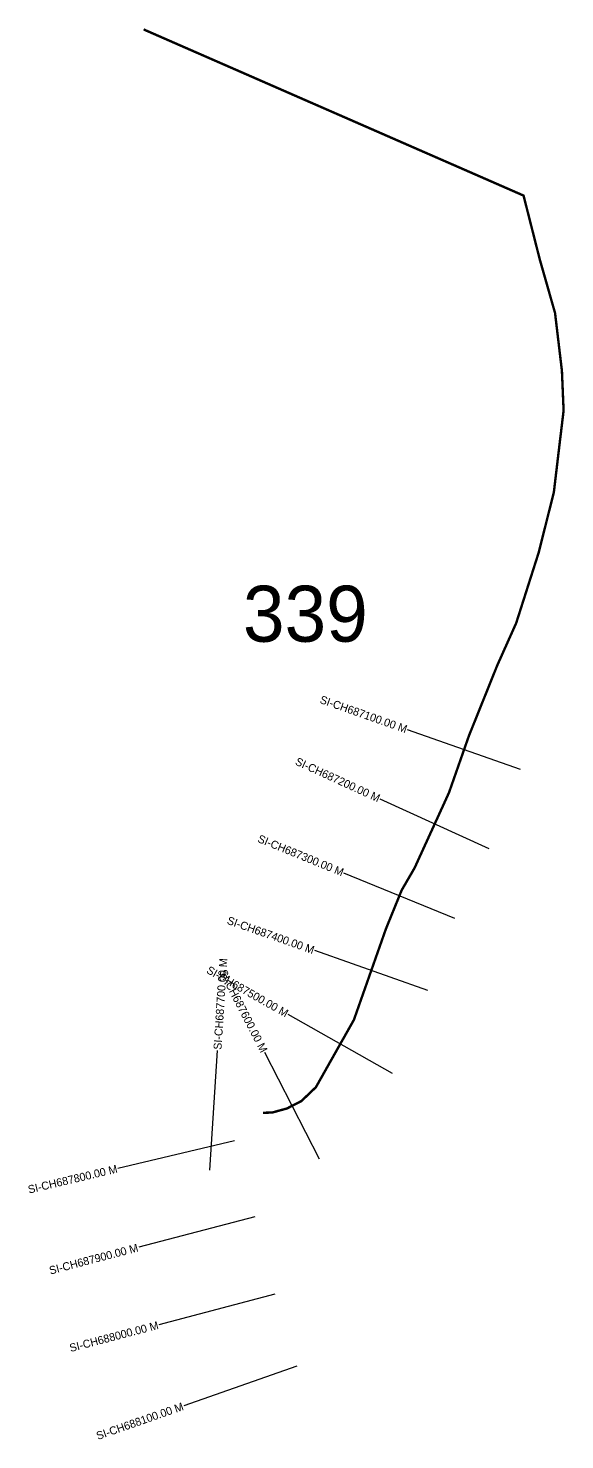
# Model space of a CAD drawing. Header units: metres. Extents: x 339539 to 346860, y 1761940 to 1766040.
# Drawn here: x 339539 to 340210, y 1764276 to 1766040 of the extents above; entities that cross this region are included whole.
import ezdxf
from ezdxf.enums import TextEntityAlignment as Align

# ---------------------------------------------------------------- set-up
doc = ezdxf.new("R2010")
doc.units = ezdxf.units.M
for name, color, linetype in [('CS', 134, 'Continuous'), ('CSMark', 6, 'Continuous'), ('NATURALLY PROTECTED', 3, 'Continuous')]:
    doc.layers.add(name, color=color, linetype=linetype)

msp = doc.modelspace()

# ---------------------------------------------------------------- linework, layer by layer
at = {"layer": 'CS'}
for p, q in [((340154.6, 1765113.9), (340013.1, 1765163.7)), ((340115.3, 1765014.7), (339978.8, 1765077)), ((340072.4, 1764927.9), (339933.5, 1764984.6)), ((340038.5, 1764837.8), (339897, 1764887.6)), ((339994.2, 1764734), (339863.7, 1764807.8)), ((339765.6, 1764613.1), (339775.3, 1764762.8)), ((339903.1, 1764627.1), (339834.4, 1764760.4)), ((339796.8, 1764649.9), (339650.8, 1764615.4)), ((339821.9, 1764555), (339676.8, 1764516.9)), ((339847.3, 1764458.3), (339702.2, 1764420.2)), ((339874.8, 1764368.4), (339733.2, 1764319))]:
    msp.add_line(p, q, dxfattribs=at)
at = {"layer": 'NATURALLY PROTECTED', "const_width": 3, "flags": 128}
msp.add_lwpolyline([(339683, 1766038.7), (340158.2, 1765831.1), (340178.5, 1765751.3), (340197.6, 1765684.4), (340206.2, 1765612.1), (340208.3, 1765562.4), (340203.3, 1765520.9), (340196.1, 1765460.3), (340177.1, 1765384.9), (340149, 1765296.9), (340125.3, 1765244), (340089.9, 1765156.1), (340064.9, 1765084.9), (340021.9, 1764990.9), (340005.8, 1764963.2), (339986.1, 1764914.9), (339946, 1764801.1), (339921.3, 1764757.4), (339898.5, 1764717), (339880.4, 1764699.7), (339862.3, 1764690.4), (339843.8, 1764685.3), (339832.3, 1764685)], dxfattribs=at)

# ---------------------------------------------------------------- texts
at = {"insert": (339807.2, 1765343.6), "char_height": 70, "attachment_point": 1}
msp.add_mtext_dynamic_manual_height_columns('339', width=95.172, gutter_width=1, heights=[0], dxfattribs=at)
at = {"layer": 'CSMark'}
for s, rotation, p in [('SI-CH687100.00 M', 340.6251, (340012.1, 1765164)), ('SI-CH687200.00 M', 335.4662, (339977.9, 1765077.4)), ('SI-CH687300.00 M', 337.7908, (339932.6, 1764985)), ('SI-CH687400.00 M', 340.6056, (339896, 1764888)), ('SI-CH687500.00 M', 330.525, (339862.8, 1764808.3)), ('SI-CH687600.00 M', 297.2654, (339834, 1764761.3)), ('SI-CH687800.00 M', 13.2995, (339649.9, 1764615.2)), ('SI-CH687900.00 M', 14.71, (339675.8, 1764516.7)), ('SI-CH688000.00 M', 14.71, (339701.2, 1764419.9)), ('SI-CH688100.00 M', 19.2592, (339732.3, 1764318.6))]:
    msp.add_text(s, height=10, rotation=rotation, dxfattribs=at).set_placement(p, align=Align.MIDDLE_RIGHT)
msp.add_text('SI-CH687700.00 M', height=10, rotation=86.2896, dxfattribs=at).set_placement((339775.3, 1764763.8), align=Align.MIDDLE_LEFT)

doc.saveas('drawing.dxf')
